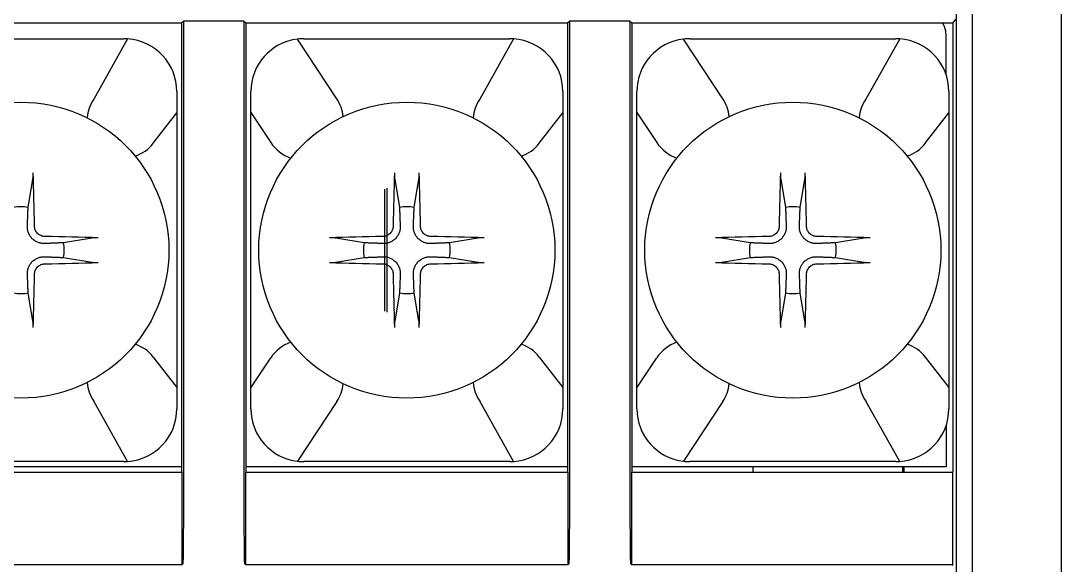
# Model space of a CAD drawing. Header units: millimetres. Extents: x 1618 to 2314, y 422 to 652.
# Drawn here: x 2071.28 to 2090.95, y 549.38 to 559.68 of the extents above; entities that cross this region are included whole.
import ezdxf

# ---------------------------------------------------------------- set-up
doc = ezdxf.new("R2010")
doc.units = ezdxf.units.MM

msp = doc.modelspace()

# ---------------------------------------------------------------- linework, layer by layer
for p, q in [((2090.952, 577.036), (2090.952, 543.036)), ((2088.969, 542.802), (2088.969, 571.111)), ((2089.269, 571.111), (2089.269, 543.053)), ((2068.231, 559.636), (2074.322, 559.636)), ((2074.359, 559.668), (2074.322, 559.636)), ((2074.322, 551.136), (2074.322, 559.636)), ((2074.359, 551.407), (2074.359, 559.668)), ((2075.494, 559.668), (2074.359, 559.668)), ((2075.494, 559.668), (2075.494, 551.407)), ((2075.494, 559.668), (2075.531, 559.636)), ((2075.531, 559.636), (2075.531, 551.136)), ((2075.531, 559.636), (2081.622, 559.636)), ((2081.659, 559.668), (2081.622, 559.636)), ((2081.622, 551.136), (2081.622, 559.636)), ((2081.659, 551.407), (2081.659, 559.668)), ((2082.794, 559.668), (2081.659, 559.668)), ((2082.794, 559.668), (2082.794, 551.407)), ((2082.794, 559.668), (2082.831, 559.636)), ((2082.831, 559.636), (2082.831, 551.136)), ((2082.831, 559.636), (2088.903, 559.636)), ((2088.952, 559.709), (2088.903, 559.636)), ((2088.903, 559.636), (2088.903, 551.136)), ((2088.777, 558.648), (2088.777, 559.386)), ((2069.327, 559.336), (2073.227, 559.336)), ((2073.297, 559.334), (2072.658, 558.192)), ((2077.253, 558.2), (2076.508, 559.329)), ((2076.627, 559.336), (2080.527, 559.336)), ((2080.597, 559.334), (2079.958, 558.192)), ((2084.553, 558.2), (2083.808, 559.329)), ((2083.927, 559.336), (2087.827, 559.336)), ((2087.897, 559.334), (2087.258, 558.192)), ((2074.227, 558.336), (2074.227, 557.934)), ((2075.627, 557.942), (2075.627, 558.336)), ((2081.527, 558.336), (2081.527, 557.934)), ((2082.927, 557.942), (2082.927, 558.336)), ((2088.827, 558.336), (2088.827, 557.934)), ((2073.782, 557.358), (2074.227, 557.934)), ((2074.227, 557.934), (2074.227, 552.738)), ((2075.627, 557.942), (2076.002, 557.373)), ((2075.627, 552.731), (2075.627, 557.942)), ((2081.082, 557.358), (2081.527, 557.934)), ((2081.527, 557.934), (2081.527, 552.738)), ((2082.927, 552.731), (2082.927, 557.942)), ((2082.927, 557.942), (2083.302, 557.373)), ((2088.382, 557.358), (2088.827, 557.934)), ((2088.827, 557.934), (2088.827, 552.738)), ((2071.415, 556.144), (2071.505, 556.679)), ((2078.347, 556.679), (2078.438, 556.144)), ((2078.715, 556.144), (2078.805, 556.679)), ((2085.647, 556.679), (2085.738, 556.144)), ((2086.015, 556.144), (2086.105, 556.679)), ((2078.158, 554.18), (2078.158, 556.492)), ((2078.202, 554.165), (2078.202, 556.507)), ((2072.619, 555.566), (2072.085, 555.475)), ((2077.768, 555.474), (2077.234, 555.565)), ((2079.919, 555.566), (2079.385, 555.475)), ((2085.068, 555.474), (2084.534, 555.565)), ((2087.219, 555.566), (2086.685, 555.475)), ((2072.085, 555.198), (2072.619, 555.107)), ((2077.234, 555.106), (2077.768, 555.197)), ((2079.385, 555.198), (2079.919, 555.107)), ((2084.534, 555.106), (2085.068, 555.197)), ((2086.685, 555.198), (2087.219, 555.107)), ((2071.506, 553.993), (2071.415, 554.528)), ((2078.438, 554.528), (2078.348, 553.993)), ((2078.806, 553.993), (2078.715, 554.528)), ((2085.738, 554.528), (2085.648, 553.993)), ((2086.106, 553.993), (2086.015, 554.528)), ((2073.782, 553.314), (2074.227, 552.738)), ((2075.627, 552.731), (2076.002, 553.299)), ((2081.082, 553.314), (2081.527, 552.738)), ((2082.927, 552.731), (2083.302, 553.299)), ((2088.382, 553.314), (2088.827, 552.738)), ((2074.227, 552.738), (2074.227, 552.336)), ((2075.627, 552.336), (2075.627, 552.731)), ((2081.527, 552.738), (2081.527, 552.336)), ((2082.927, 552.336), (2082.927, 552.731)), ((2088.827, 552.738), (2088.827, 552.336)), ((2073.297, 551.338), (2072.658, 552.48)), ((2080.597, 551.338), (2079.958, 552.48)), ((2087.897, 551.338), (2087.258, 552.48)), ((2077.253, 552.472), (2076.508, 551.343)), ((2084.553, 552.472), (2083.808, 551.343)), ((2088.777, 552.024), (2088.777, 551.236)), ((2073.227, 551.336), (2069.327, 551.336)), ((2080.527, 551.336), (2076.627, 551.336)), ((2087.827, 551.336), (2083.927, 551.336)), ((2074.322, 551.236), (2068.232, 551.236)), ((2068.234, 551.133), (2074.319, 551.133)), ((2074.319, 551.133), (2074.322, 551.136)), ((2074.319, 551.133), (2074.319, 549.383)), ((2081.621, 551.236), (2075.531, 551.236)), ((2075.534, 551.133), (2075.531, 551.136)), ((2075.534, 551.133), (2081.619, 551.133)), ((2075.534, 549.383), (2075.534, 551.133)), ((2081.619, 551.133), (2081.622, 551.136)), ((2081.619, 551.133), (2081.619, 549.383)), ((2088.777, 551.236), (2082.831, 551.236)), ((2082.834, 551.133), (2082.831, 551.136)), ((2082.834, 551.133), (2088.902, 551.133)), ((2082.834, 549.383), (2082.834, 551.133)), ((2085.127, 551.133), (2085.127, 551.236)), ((2087.952, 551.236), (2087.952, 551.133)), ((2087.983, 551.133), (2087.983, 551.236)), ((2088.903, 551.136), (2088.902, 551.133)), ((2088.902, 549.383), (2088.902, 551.133)), ((2074.319, 549.383), (2068.234, 549.383)), ((2074.319, 549.383), (2074.347, 549.407)), ((2075.506, 549.407), (2075.534, 549.383)), ((2081.619, 549.383), (2075.534, 549.383)), ((2081.619, 549.383), (2081.647, 549.407)), ((2082.806, 549.407), (2082.834, 549.383)), ((2088.902, 549.383), (2082.834, 549.383)), ((2088.892, 549.368), (2088.902, 549.383))]:
    msp.add_line(p, q)
for centre in [(2071.277, 555.336), (2078.577, 555.336), (2085.877, 555.336)]:
    msp.add_circle(centre, 2.8)
for centre, radius, start, end in [((2088.277, 559.386), 0.5, 0, 30.001), ((2073.227, 558.336), 1, 85.9679, 90), ((2073.227, 558.336), 1, 0, 85.9679), ((2076.627, 558.336), 1, 96.8173, 180), ((2076.627, 558.336), 1, 90, 96.8173), ((2080.527, 558.336), 1, 85.9679, 90), ((2080.527, 558.336), 1, 0, 85.9679), ((2083.927, 558.336), 1, 96.8173, 180), ((2083.927, 558.336), 1, 90, 96.8173), ((2087.827, 558.336), 1, 85.9679, 90), ((2087.827, 558.336), 1, 0, 85.9679), ((2073.228, 557.785), 0.7, 144.4374, 175.5132), ((2076.628, 557.787), 0.75, 5.9361, 33.4424), ((2080.528, 557.785), 0.7, 144.4374, 175.5132), ((2083.928, 557.787), 0.75, 5.9361, 33.4424), ((2087.828, 557.785), 0.7, 144.4374, 175.5132), ((2073.228, 557.785), 0.7, 287.409, 322.3631), ((2076.628, 557.787), 0.75, 213.4424, 251.0511), ((2080.528, 557.785), 0.7, 287.409, 322.3631), ((2083.928, 557.787), 0.75, 213.4424, 251.0511), ((2087.828, 557.785), 0.7, 287.409, 322.3631), ((2071.277, 555.336), 0.82, 80.3013, 99.7447), ((2078.577, 555.336), 0.82, 80.3013, 99.7447), ((2085.877, 555.336), 0.82, 80.3013, 99.7447), ((2071.277, 555.336), 0.82, 350.3013, 9.7447), ((2078.577, 555.336), 0.82, 170.3013, 189.7447), ((2078.577, 555.336), 0.82, 350.3013, 9.7447), ((2085.877, 555.336), 0.82, 170.3013, 189.7447), ((2085.877, 555.336), 0.82, 350.3013, 9.7447), ((2071.277, 555.336), 0.82, 260.3013, 279.7447), ((2078.577, 555.336), 0.82, 260.3013, 279.7447), ((2085.877, 555.336), 0.82, 260.3013, 279.7447), ((2073.228, 552.887), 0.7, 37.6369, 72.591), ((2076.628, 552.885), 0.75, 108.9489, 146.5576), ((2080.528, 552.887), 0.7, 37.6369, 72.591), ((2083.928, 552.885), 0.75, 108.9489, 146.5576), ((2087.828, 552.887), 0.7, 37.6369, 72.591), ((2073.228, 552.887), 0.7, 184.4868, 215.5626), ((2076.628, 552.885), 0.75, 326.5576, 354.0639), ((2080.528, 552.887), 0.7, 184.4868, 215.5626), ((2083.928, 552.885), 0.75, 326.5576, 354.0639), ((2087.828, 552.887), 0.7, 184.4868, 215.5626), ((2073.227, 552.336), 1, 274.0321, 0), ((2076.627, 552.336), 1, 180, 263.1827), ((2080.527, 552.336), 1, 274.0321, 0), ((2083.927, 552.336), 1, 180, 263.1827), ((2087.827, 552.336), 1, 274.0321, 0), ((2073.227, 552.336), 1, 270, 274.0321), ((2076.627, 552.336), 1, 263.1827, 270), ((2080.527, 552.336), 1, 270, 274.0321), ((2083.927, 552.336), 1, 263.1827, 270), ((2087.827, 552.336), 1, 270, 274.0321)]:
    msp.add_arc(centre, radius, start, end)
for centre, major_axis, ratio, start_param, end_param in [((2071.105, 555.335), (0.041, -4.997), 0.087156, 1.661715, 1.867777), ((2078.748, 555.335), (0.037, 4.997), 0.087156, 1.273815, 1.479878), ((2078.405, 555.335), (0.041, -4.997), 0.087156, 1.661715, 1.867777), ((2086.048, 555.335), (0.037, 4.997), 0.087156, 1.273815, 1.479878), ((2085.705, 555.335), (0.041, -4.997), 0.087156, 1.661715, 1.867777), ((2071.275, 555.164), (4.997, -0.037), 0.087156, 1.273815, 1.479878), ((2078.578, 555.164), (4.997, 0.041), 0.087156, 1.661715, 1.867777), ((2078.575, 555.164), (4.997, -0.037), 0.087156, 1.273815, 1.479878), ((2085.878, 555.164), (4.997, 0.041), 0.087156, 1.661715, 1.867777), ((2085.875, 555.164), (4.997, -0.037), 0.087156, 1.273815, 1.479878), ((2071.275, 555.508), (-4.997, -0.041), 0.087156, 1.661715, 1.867777), ((2078.578, 555.508), (-4.997, 0.037), 0.087156, 1.273815, 1.479878), ((2078.575, 555.508), (-4.997, -0.041), 0.087156, 1.661715, 1.867777), ((2085.878, 555.508), (-4.997, 0.037), 0.087156, 1.273815, 1.479878), ((2085.875, 555.508), (-4.997, -0.041), 0.087156, 1.661715, 1.867777), ((2071.105, 555.337), (-0.037, -4.997), 0.087156, 1.273815, 1.479878), ((2078.748, 555.337), (-0.041, 4.997), 0.087156, 1.661715, 1.867777), ((2078.405, 555.337), (-0.037, -4.997), 0.087156, 1.273815, 1.479878), ((2086.048, 555.337), (-0.041, 4.997), 0.087156, 1.661715, 1.867777), ((2085.705, 555.337), (-0.037, -4.997), 0.087156, 1.273815, 1.479878), ((2074.347, 551.407), (0, 2), 0.006109, 3.146827, 4.712389), ((2075.506, 551.407), (0, 2), 0.006109, 1.570796, 3.136358), ((2081.647, 551.407), (0, 2), 0.006109, 3.146827, 4.712389), ((2082.806, 551.407), (0, 2), 0.006109, 1.570796, 3.136358)]:
    msp.add_ellipse(centre, major_axis=major_axis, ratio=ratio, start_param=start_param, end_param=end_param)
for points, knots in [([(2071.505, 556.679), (2071.506, 556.682), (2071.506, 556.685), (2071.507, 556.692), (2071.507, 556.696), (2071.508, 556.704), (2071.508, 556.709), (2071.509, 556.719), (2071.509, 556.725), (2071.509, 556.736), (2071.509, 556.741), (2071.51, 556.753), (2071.51, 556.759), (2071.51, 556.771), (2071.509, 556.777), (2071.509, 556.789), (2071.509, 556.795), (2071.509, 556.8)], [0, 0, 0, 0, 0.125, 0.125, 0.25, 0.25, 0.375, 0.375, 0.5, 0.5, 0.625, 0.625, 0.75, 0.75, 0.875, 0.875, 1, 1, 1, 1]), ([(2078.343, 556.8), (2078.343, 556.789), (2078.342, 556.777), (2078.342, 556.759), (2078.342, 556.753), (2078.342, 556.741), (2078.343, 556.735), (2078.343, 556.724), (2078.343, 556.719), (2078.344, 556.709), (2078.344, 556.704), (2078.345, 556.696), (2078.345, 556.692), (2078.346, 556.685), (2078.346, 556.681), (2078.347, 556.679)], [0, 0, 0, 0, 0.25, 0.25, 0.375, 0.375, 0.5, 0.5, 0.625, 0.625, 0.75, 0.75, 0.875, 0.875, 1, 1, 1, 1]), ([(2078.805, 556.679), (2078.806, 556.682), (2078.806, 556.685), (2078.807, 556.692), (2078.807, 556.696), (2078.808, 556.704), (2078.808, 556.709), (2078.809, 556.719), (2078.809, 556.725), (2078.809, 556.736), (2078.809, 556.741), (2078.81, 556.753), (2078.81, 556.759), (2078.81, 556.771), (2078.809, 556.777), (2078.809, 556.789), (2078.809, 556.795), (2078.809, 556.8)], [0, 0, 0, 0, 0.125, 0.125, 0.25, 0.25, 0.375, 0.375, 0.5, 0.5, 0.625, 0.625, 0.75, 0.75, 0.875, 0.875, 1, 1, 1, 1]), ([(2085.643, 556.8), (2085.643, 556.789), (2085.642, 556.777), (2085.642, 556.759), (2085.642, 556.753), (2085.642, 556.741), (2085.643, 556.735), (2085.643, 556.724), (2085.643, 556.719), (2085.644, 556.709), (2085.644, 556.704), (2085.645, 556.696), (2085.645, 556.692), (2085.646, 556.685), (2085.646, 556.681), (2085.647, 556.679)], [0, 0, 0, 0, 0.25, 0.25, 0.375, 0.375, 0.5, 0.5, 0.625, 0.625, 0.75, 0.75, 0.875, 0.875, 1, 1, 1, 1]), ([(2086.105, 556.679), (2086.106, 556.682), (2086.106, 556.685), (2086.107, 556.692), (2086.107, 556.696), (2086.108, 556.704), (2086.108, 556.709), (2086.109, 556.719), (2086.109, 556.725), (2086.109, 556.736), (2086.109, 556.741), (2086.11, 556.753), (2086.11, 556.759), (2086.11, 556.771), (2086.109, 556.777), (2086.109, 556.789), (2086.109, 556.795), (2086.109, 556.8)], [0, 0, 0, 0, 0.125, 0.125, 0.25, 0.25, 0.375, 0.375, 0.5, 0.5, 0.625, 0.625, 0.75, 0.75, 0.875, 0.875, 1, 1, 1, 1]), ([(2071.731, 555.461), (2071.71, 555.46), (2071.69, 555.462), (2071.659, 555.466), (2071.649, 555.468), (2071.628, 555.474), (2071.618, 555.477), (2071.587, 555.488), (2071.567, 555.498), (2071.538, 555.516), (2071.529, 555.523), (2071.51, 555.537), (2071.502, 555.545), (2071.489, 555.557), (2071.485, 555.561), (2071.478, 555.57), (2071.466, 555.583), (2071.456, 555.597), (2071.444, 555.616), (2071.439, 555.626), (2071.429, 555.646), (2071.42, 555.666), (2071.414, 555.687), (2071.409, 555.708), (2071.407, 555.718), (2071.402, 555.749), (2071.401, 555.77), (2071.401, 555.791)], [0, 0, 0, 0, 0.125, 0.125, 0.1875, 0.1875, 0.25, 0.25, 0.375, 0.375, 0.4375, 0.4375, 0.5, 0.5, 0.53125, 0.53125, 0.5625, 0.625, 0.625, 0.6875, 0.6875, 0.75, 0.8125, 0.8125, 0.875, 0.875, 1, 1, 1, 1]), ([(2071.732, 555.594), (2071.719, 555.595), (2071.706, 555.596), (2071.688, 555.6), (2071.681, 555.602), (2071.669, 555.605), (2071.663, 555.608), (2071.645, 555.615), (2071.634, 555.621), (2071.613, 555.636), (2071.602, 555.644), (2071.584, 555.662), (2071.576, 555.672), (2071.565, 555.688), (2071.562, 555.694), (2071.556, 555.705), (2071.553, 555.711), (2071.545, 555.728), (2071.542, 555.741), (2071.536, 555.766), (2071.535, 555.779), (2071.535, 555.792)], [0, 0, 0, 0, 0.125, 0.125, 0.1875, 0.1875, 0.25, 0.25, 0.375, 0.375, 0.5, 0.5, 0.625, 0.625, 0.6875, 0.6875, 0.75, 0.75, 0.875, 0.875, 1, 1, 1, 1]), ([(2078.318, 555.792), (2078.318, 555.779), (2078.317, 555.766), (2078.313, 555.747), (2078.311, 555.741), (2078.307, 555.729), (2078.305, 555.723), (2078.297, 555.705), (2078.291, 555.693), (2078.277, 555.672), (2078.269, 555.662), (2078.25, 555.644), (2078.241, 555.636), (2078.224, 555.625), (2078.219, 555.621), (2078.208, 555.615), (2078.202, 555.612), (2078.184, 555.605), (2078.172, 555.601), (2078.146, 555.596), (2078.134, 555.594), (2078.121, 555.594)], [0, 0, 0, 0, 0.125, 0.125, 0.1875, 0.1875, 0.25, 0.25, 0.375, 0.375, 0.5, 0.5, 0.625, 0.625, 0.6875, 0.6875, 0.75, 0.75, 0.875, 0.875, 1, 1, 1, 1]), ([(2078.451, 555.791), (2078.452, 555.77), (2078.451, 555.749), (2078.446, 555.718), (2078.444, 555.708), (2078.439, 555.687), (2078.436, 555.677), (2078.424, 555.646), (2078.415, 555.626), (2078.397, 555.597), (2078.39, 555.588), (2078.376, 555.57), (2078.368, 555.561), (2078.356, 555.549), (2078.351, 555.545), (2078.343, 555.537), (2078.329, 555.526), (2078.315, 555.516), (2078.296, 555.504), (2078.286, 555.498), (2078.266, 555.489), (2078.246, 555.48), (2078.226, 555.474), (2078.205, 555.468), (2078.194, 555.466), (2078.163, 555.461), (2078.143, 555.46), (2078.122, 555.461)], [0, 0, 0, 0, 0.125, 0.125, 0.1875, 0.1875, 0.25, 0.25, 0.375, 0.375, 0.4375, 0.4375, 0.5, 0.5, 0.53125, 0.53125, 0.5625, 0.625, 0.625, 0.6875, 0.6875, 0.75, 0.8125, 0.8125, 0.875, 0.875, 1, 1, 1, 1]), ([(2079.031, 555.461), (2079.01, 555.46), (2078.99, 555.462), (2078.959, 555.466), (2078.949, 555.468), (2078.928, 555.474), (2078.918, 555.477), (2078.887, 555.488), (2078.867, 555.498), (2078.838, 555.516), (2078.829, 555.523), (2078.81, 555.537), (2078.802, 555.545), (2078.789, 555.557), (2078.785, 555.561), (2078.778, 555.57), (2078.766, 555.583), (2078.756, 555.597), (2078.744, 555.616), (2078.739, 555.626), (2078.729, 555.646), (2078.72, 555.666), (2078.714, 555.687), (2078.709, 555.708), (2078.707, 555.718), (2078.702, 555.749), (2078.701, 555.77), (2078.701, 555.791)], [0, 0, 0, 0, 0.125, 0.125, 0.1875, 0.1875, 0.25, 0.25, 0.375, 0.375, 0.4375, 0.4375, 0.5, 0.5, 0.53125, 0.53125, 0.5625, 0.625, 0.625, 0.6875, 0.6875, 0.75, 0.8125, 0.8125, 0.875, 0.875, 1, 1, 1, 1]), ([(2079.032, 555.594), (2079.019, 555.595), (2079.006, 555.596), (2078.988, 555.6), (2078.981, 555.602), (2078.969, 555.605), (2078.963, 555.608), (2078.945, 555.615), (2078.934, 555.621), (2078.913, 555.636), (2078.902, 555.644), (2078.884, 555.662), (2078.876, 555.672), (2078.865, 555.688), (2078.862, 555.694), (2078.856, 555.705), (2078.853, 555.711), (2078.845, 555.728), (2078.842, 555.741), (2078.836, 555.766), (2078.835, 555.779), (2078.835, 555.792)], [0, 0, 0, 0, 0.125, 0.125, 0.1875, 0.1875, 0.25, 0.25, 0.375, 0.375, 0.5, 0.5, 0.625, 0.625, 0.6875, 0.6875, 0.75, 0.75, 0.875, 0.875, 1, 1, 1, 1]), ([(2085.618, 555.792), (2085.618, 555.779), (2085.617, 555.766), (2085.613, 555.747), (2085.611, 555.741), (2085.607, 555.729), (2085.605, 555.723), (2085.597, 555.705), (2085.591, 555.693), (2085.577, 555.672), (2085.569, 555.662), (2085.55, 555.644), (2085.541, 555.636), (2085.524, 555.625), (2085.519, 555.621), (2085.508, 555.615), (2085.502, 555.612), (2085.484, 555.605), (2085.472, 555.601), (2085.446, 555.596), (2085.434, 555.594), (2085.421, 555.594)], [0, 0, 0, 0, 0.125, 0.125, 0.1875, 0.1875, 0.25, 0.25, 0.375, 0.375, 0.5, 0.5, 0.625, 0.625, 0.6875, 0.6875, 0.75, 0.75, 0.875, 0.875, 1, 1, 1, 1]), ([(2085.751, 555.791), (2085.752, 555.77), (2085.751, 555.749), (2085.746, 555.718), (2085.744, 555.708), (2085.739, 555.687), (2085.736, 555.677), (2085.724, 555.646), (2085.715, 555.626), (2085.697, 555.597), (2085.69, 555.588), (2085.676, 555.57), (2085.668, 555.561), (2085.656, 555.549), (2085.651, 555.545), (2085.643, 555.537), (2085.629, 555.526), (2085.615, 555.516), (2085.596, 555.504), (2085.586, 555.498), (2085.566, 555.489), (2085.546, 555.48), (2085.526, 555.474), (2085.505, 555.468), (2085.494, 555.466), (2085.463, 555.461), (2085.443, 555.46), (2085.422, 555.461)], [0, 0, 0, 0, 0.125, 0.125, 0.1875, 0.1875, 0.25, 0.25, 0.375, 0.375, 0.4375, 0.4375, 0.5, 0.5, 0.53125, 0.53125, 0.5625, 0.625, 0.625, 0.6875, 0.6875, 0.75, 0.8125, 0.8125, 0.875, 0.875, 1, 1, 1, 1]), ([(2086.331, 555.461), (2086.31, 555.46), (2086.29, 555.462), (2086.259, 555.466), (2086.249, 555.468), (2086.228, 555.474), (2086.218, 555.477), (2086.187, 555.488), (2086.167, 555.498), (2086.138, 555.516), (2086.129, 555.523), (2086.11, 555.537), (2086.102, 555.545), (2086.089, 555.557), (2086.085, 555.561), (2086.078, 555.57), (2086.066, 555.583), (2086.056, 555.597), (2086.044, 555.616), (2086.039, 555.626), (2086.029, 555.646), (2086.02, 555.666), (2086.014, 555.687), (2086.009, 555.708), (2086.007, 555.718), (2086.002, 555.749), (2086.001, 555.77), (2086.001, 555.791)], [0, 0, 0, 0, 0.125, 0.125, 0.1875, 0.1875, 0.25, 0.25, 0.375, 0.375, 0.4375, 0.4375, 0.5, 0.5, 0.53125, 0.53125, 0.5625, 0.625, 0.625, 0.6875, 0.6875, 0.75, 0.8125, 0.8125, 0.875, 0.875, 1, 1, 1, 1]), ([(2086.332, 555.594), (2086.319, 555.595), (2086.306, 555.596), (2086.288, 555.6), (2086.281, 555.602), (2086.269, 555.605), (2086.263, 555.608), (2086.245, 555.615), (2086.234, 555.621), (2086.213, 555.636), (2086.202, 555.644), (2086.184, 555.662), (2086.176, 555.672), (2086.165, 555.688), (2086.162, 555.694), (2086.156, 555.705), (2086.153, 555.711), (2086.145, 555.728), (2086.142, 555.741), (2086.136, 555.766), (2086.135, 555.779), (2086.135, 555.792)], [0, 0, 0, 0, 0.125, 0.125, 0.1875, 0.1875, 0.25, 0.25, 0.375, 0.375, 0.5, 0.5, 0.625, 0.625, 0.6875, 0.6875, 0.75, 0.75, 0.875, 0.875, 1, 1, 1, 1]), ([(2072.741, 555.57), (2072.729, 555.57), (2072.717, 555.57), (2072.699, 555.57), (2072.693, 555.57), (2072.682, 555.57), (2072.676, 555.57), (2072.665, 555.57), (2072.66, 555.569), (2072.65, 555.569), (2072.645, 555.569), (2072.636, 555.568), (2072.632, 555.568), (2072.625, 555.567), (2072.622, 555.566), (2072.619, 555.566)], [0, 0, 0, 0, 0.25, 0.25, 0.375, 0.375, 0.5, 0.5, 0.625, 0.625, 0.75, 0.75, 0.875, 0.875, 1, 1, 1, 1]), ([(2077.234, 555.565), (2077.231, 555.565), (2077.228, 555.566), (2077.221, 555.567), (2077.217, 555.567), (2077.208, 555.568), (2077.203, 555.568), (2077.193, 555.568), (2077.188, 555.568), (2077.177, 555.569), (2077.171, 555.569), (2077.16, 555.569), (2077.154, 555.569), (2077.142, 555.569), (2077.136, 555.569), (2077.124, 555.569), (2077.118, 555.569), (2077.112, 555.568)], [0, 0, 0, 0, 0.125, 0.125, 0.25, 0.25, 0.375, 0.375, 0.5, 0.5, 0.625, 0.625, 0.75, 0.75, 0.875, 0.875, 1, 1, 1, 1]), ([(2080.041, 555.57), (2080.029, 555.57), (2080.017, 555.57), (2079.999, 555.57), (2079.993, 555.57), (2079.982, 555.57), (2079.976, 555.57), (2079.965, 555.57), (2079.96, 555.569), (2079.95, 555.569), (2079.945, 555.569), (2079.936, 555.568), (2079.932, 555.568), (2079.925, 555.567), (2079.922, 555.566), (2079.919, 555.566)], [0, 0, 0, 0, 0.25, 0.25, 0.375, 0.375, 0.5, 0.5, 0.625, 0.625, 0.75, 0.75, 0.875, 0.875, 1, 1, 1, 1]), ([(2084.534, 555.565), (2084.531, 555.565), (2084.528, 555.566), (2084.521, 555.567), (2084.517, 555.567), (2084.508, 555.568), (2084.503, 555.568), (2084.493, 555.568), (2084.488, 555.568), (2084.477, 555.569), (2084.471, 555.569), (2084.46, 555.569), (2084.454, 555.569), (2084.442, 555.569), (2084.436, 555.569), (2084.424, 555.569), (2084.418, 555.569), (2084.412, 555.568)], [0, 0, 0, 0, 0.125, 0.125, 0.25, 0.25, 0.375, 0.375, 0.5, 0.5, 0.625, 0.625, 0.75, 0.75, 0.875, 0.875, 1, 1, 1, 1]), ([(2087.341, 555.57), (2087.329, 555.57), (2087.317, 555.57), (2087.299, 555.57), (2087.293, 555.57), (2087.282, 555.57), (2087.276, 555.57), (2087.265, 555.57), (2087.26, 555.569), (2087.25, 555.569), (2087.245, 555.569), (2087.236, 555.568), (2087.232, 555.568), (2087.225, 555.567), (2087.222, 555.566), (2087.219, 555.566)], [0, 0, 0, 0, 0.25, 0.25, 0.375, 0.375, 0.5, 0.5, 0.625, 0.625, 0.75, 0.75, 0.875, 0.875, 1, 1, 1, 1]), ([(2071.402, 554.881), (2071.401, 554.902), (2071.402, 554.923), (2071.407, 554.954), (2071.409, 554.964), (2071.414, 554.985), (2071.417, 554.995), (2071.429, 555.026), (2071.438, 555.046), (2071.456, 555.075), (2071.463, 555.084), (2071.477, 555.102), (2071.485, 555.111), (2071.497, 555.123), (2071.502, 555.127), (2071.51, 555.135), (2071.524, 555.146), (2071.538, 555.156), (2071.557, 555.168), (2071.567, 555.174), (2071.587, 555.184), (2071.607, 555.192), (2071.627, 555.198), (2071.648, 555.204), (2071.659, 555.206), (2071.69, 555.211), (2071.71, 555.212), (2071.731, 555.211)], [0, 0, 0, 0, 0.125, 0.125, 0.1875, 0.1875, 0.25, 0.25, 0.375, 0.375, 0.4375, 0.4375, 0.5, 0.5, 0.53125, 0.53125, 0.5625, 0.625, 0.625, 0.6875, 0.6875, 0.75, 0.8125, 0.8125, 0.875, 0.875, 1, 1, 1, 1]), ([(2071.535, 554.88), (2071.535, 554.893), (2071.537, 554.906), (2071.54, 554.925), (2071.542, 554.931), (2071.546, 554.943), (2071.548, 554.949), (2071.556, 554.967), (2071.562, 554.979), (2071.576, 555), (2071.584, 555.01), (2071.603, 555.028), (2071.613, 555.036), (2071.629, 555.047), (2071.634, 555.051), (2071.645, 555.057), (2071.651, 555.06), (2071.669, 555.067), (2071.681, 555.071), (2071.707, 555.076), (2071.719, 555.078), (2071.732, 555.078)], [0, 0, 0, 0, 0.125, 0.125, 0.1875, 0.1875, 0.25, 0.25, 0.375, 0.375, 0.5, 0.5, 0.625, 0.625, 0.6875, 0.6875, 0.75, 0.75, 0.875, 0.875, 1, 1, 1, 1]), ([(2072.619, 555.107), (2072.622, 555.107), (2072.625, 555.106), (2072.632, 555.106), (2072.636, 555.105), (2072.645, 555.104), (2072.65, 555.104), (2072.66, 555.104), (2072.665, 555.104), (2072.676, 555.103), (2072.682, 555.103), (2072.693, 555.103), (2072.699, 555.103), (2072.711, 555.103), (2072.717, 555.103), (2072.729, 555.103), (2072.735, 555.103), (2072.741, 555.104)], [0, 0, 0, 0, 0.125, 0.125, 0.25, 0.25, 0.375, 0.375, 0.5, 0.5, 0.625, 0.625, 0.75, 0.75, 0.875, 0.875, 1, 1, 1, 1]), ([(2077.112, 555.102), (2077.124, 555.102), (2077.136, 555.102), (2077.154, 555.102), (2077.16, 555.102), (2077.171, 555.102), (2077.177, 555.102), (2077.188, 555.102), (2077.193, 555.103), (2077.203, 555.103), (2077.208, 555.103), (2077.217, 555.104), (2077.221, 555.104), (2077.228, 555.105), (2077.231, 555.106), (2077.234, 555.106)], [0, 0, 0, 0, 0.25, 0.25, 0.375, 0.375, 0.5, 0.5, 0.625, 0.625, 0.75, 0.75, 0.875, 0.875, 1, 1, 1, 1]), ([(2078.121, 555.078), (2078.134, 555.077), (2078.147, 555.076), (2078.165, 555.072), (2078.172, 555.07), (2078.184, 555.067), (2078.19, 555.064), (2078.208, 555.057), (2078.219, 555.051), (2078.24, 555.036), (2078.251, 555.028), (2078.269, 555.01), (2078.277, 555), (2078.288, 554.984), (2078.291, 554.978), (2078.297, 554.967), (2078.3, 554.961), (2078.308, 554.944), (2078.311, 554.931), (2078.317, 554.906), (2078.318, 554.893), (2078.319, 554.88)], [0, 0, 0, 0, 0.125, 0.125, 0.1875, 0.1875, 0.25, 0.25, 0.375, 0.375, 0.5, 0.5, 0.625, 0.625, 0.6875, 0.6875, 0.75, 0.75, 0.875, 0.875, 1, 1, 1, 1]), ([(2078.122, 555.211), (2078.143, 555.212), (2078.163, 555.21), (2078.194, 555.206), (2078.205, 555.204), (2078.225, 555.198), (2078.236, 555.195), (2078.266, 555.184), (2078.286, 555.174), (2078.315, 555.156), (2078.325, 555.149), (2078.343, 555.135), (2078.351, 555.127), (2078.364, 555.115), (2078.368, 555.111), (2078.375, 555.102), (2078.387, 555.089), (2078.397, 555.075), (2078.409, 555.056), (2078.414, 555.046), (2078.424, 555.026), (2078.433, 555.006), (2078.439, 554.985), (2078.444, 554.964), (2078.446, 554.954), (2078.451, 554.923), (2078.452, 554.902), (2078.452, 554.881)], [0, 0, 0, 0, 0.125, 0.125, 0.1875, 0.1875, 0.25, 0.25, 0.375, 0.375, 0.4375, 0.4375, 0.5, 0.5, 0.53125, 0.53125, 0.5625, 0.625, 0.625, 0.6875, 0.6875, 0.75, 0.8125, 0.8125, 0.875, 0.875, 1, 1, 1, 1]), ([(2078.702, 554.881), (2078.701, 554.902), (2078.702, 554.923), (2078.707, 554.954), (2078.709, 554.964), (2078.714, 554.985), (2078.717, 554.995), (2078.729, 555.026), (2078.738, 555.046), (2078.756, 555.075), (2078.763, 555.084), (2078.777, 555.102), (2078.785, 555.111), (2078.797, 555.123), (2078.802, 555.127), (2078.81, 555.135), (2078.824, 555.146), (2078.838, 555.156), (2078.857, 555.168), (2078.867, 555.174), (2078.887, 555.184), (2078.907, 555.192), (2078.927, 555.198), (2078.948, 555.204), (2078.959, 555.206), (2078.99, 555.211), (2079.01, 555.212), (2079.031, 555.211)], [0, 0, 0, 0, 0.125, 0.125, 0.1875, 0.1875, 0.25, 0.25, 0.375, 0.375, 0.4375, 0.4375, 0.5, 0.5, 0.53125, 0.53125, 0.5625, 0.625, 0.625, 0.6875, 0.6875, 0.75, 0.8125, 0.8125, 0.875, 0.875, 1, 1, 1, 1]), ([(2078.835, 554.88), (2078.835, 554.893), (2078.837, 554.906), (2078.84, 554.925), (2078.842, 554.931), (2078.846, 554.943), (2078.848, 554.949), (2078.856, 554.967), (2078.862, 554.979), (2078.876, 555), (2078.884, 555.01), (2078.903, 555.028), (2078.913, 555.036), (2078.929, 555.047), (2078.934, 555.051), (2078.945, 555.057), (2078.951, 555.06), (2078.969, 555.067), (2078.981, 555.071), (2079.007, 555.076), (2079.019, 555.078), (2079.032, 555.078)], [0, 0, 0, 0, 0.125, 0.125, 0.1875, 0.1875, 0.25, 0.25, 0.375, 0.375, 0.5, 0.5, 0.625, 0.625, 0.6875, 0.6875, 0.75, 0.75, 0.875, 0.875, 1, 1, 1, 1]), ([(2079.919, 555.107), (2079.922, 555.107), (2079.925, 555.106), (2079.932, 555.106), (2079.936, 555.105), (2079.945, 555.104), (2079.95, 555.104), (2079.96, 555.104), (2079.965, 555.104), (2079.976, 555.103), (2079.982, 555.103), (2079.993, 555.103), (2079.999, 555.103), (2080.011, 555.103), (2080.017, 555.103), (2080.029, 555.103), (2080.035, 555.103), (2080.041, 555.104)], [0, 0, 0, 0, 0.125, 0.125, 0.25, 0.25, 0.375, 0.375, 0.5, 0.5, 0.625, 0.625, 0.75, 0.75, 0.875, 0.875, 1, 1, 1, 1]), ([(2084.412, 555.102), (2084.424, 555.102), (2084.436, 555.102), (2084.454, 555.102), (2084.46, 555.102), (2084.471, 555.102), (2084.477, 555.102), (2084.488, 555.102), (2084.493, 555.103), (2084.503, 555.103), (2084.508, 555.103), (2084.517, 555.104), (2084.521, 555.104), (2084.528, 555.105), (2084.531, 555.106), (2084.534, 555.106)], [0, 0, 0, 0, 0.25, 0.25, 0.375, 0.375, 0.5, 0.5, 0.625, 0.625, 0.75, 0.75, 0.875, 0.875, 1, 1, 1, 1]), ([(2085.421, 555.078), (2085.434, 555.077), (2085.447, 555.076), (2085.465, 555.072), (2085.472, 555.07), (2085.484, 555.067), (2085.49, 555.064), (2085.508, 555.057), (2085.519, 555.051), (2085.54, 555.036), (2085.551, 555.028), (2085.569, 555.01), (2085.577, 555), (2085.588, 554.984), (2085.591, 554.978), (2085.597, 554.967), (2085.6, 554.961), (2085.608, 554.944), (2085.611, 554.931), (2085.617, 554.906), (2085.618, 554.893), (2085.619, 554.88)], [0, 0, 0, 0, 0.125, 0.125, 0.1875, 0.1875, 0.25, 0.25, 0.375, 0.375, 0.5, 0.5, 0.625, 0.625, 0.6875, 0.6875, 0.75, 0.75, 0.875, 0.875, 1, 1, 1, 1]), ([(2085.422, 555.211), (2085.443, 555.212), (2085.463, 555.21), (2085.494, 555.206), (2085.505, 555.204), (2085.525, 555.198), (2085.536, 555.195), (2085.566, 555.184), (2085.586, 555.174), (2085.615, 555.156), (2085.625, 555.149), (2085.643, 555.135), (2085.651, 555.127), (2085.664, 555.115), (2085.668, 555.111), (2085.675, 555.102), (2085.687, 555.089), (2085.697, 555.075), (2085.709, 555.056), (2085.714, 555.046), (2085.724, 555.026), (2085.733, 555.006), (2085.739, 554.985), (2085.744, 554.964), (2085.746, 554.954), (2085.751, 554.923), (2085.752, 554.902), (2085.752, 554.881)], [0, 0, 0, 0, 0.125, 0.125, 0.1875, 0.1875, 0.25, 0.25, 0.375, 0.375, 0.4375, 0.4375, 0.5, 0.5, 0.53125, 0.53125, 0.5625, 0.625, 0.625, 0.6875, 0.6875, 0.75, 0.8125, 0.8125, 0.875, 0.875, 1, 1, 1, 1]), ([(2086.002, 554.881), (2086.001, 554.902), (2086.002, 554.923), (2086.007, 554.954), (2086.009, 554.964), (2086.014, 554.985), (2086.017, 554.995), (2086.029, 555.026), (2086.038, 555.046), (2086.056, 555.075), (2086.063, 555.084), (2086.077, 555.102), (2086.085, 555.111), (2086.097, 555.123), (2086.102, 555.127), (2086.11, 555.135), (2086.124, 555.146), (2086.138, 555.156), (2086.157, 555.168), (2086.167, 555.174), (2086.187, 555.184), (2086.207, 555.192), (2086.227, 555.198), (2086.248, 555.204), (2086.259, 555.206), (2086.29, 555.211), (2086.31, 555.212), (2086.331, 555.211)], [0, 0, 0, 0, 0.125, 0.125, 0.1875, 0.1875, 0.25, 0.25, 0.375, 0.375, 0.4375, 0.4375, 0.5, 0.5, 0.53125, 0.53125, 0.5625, 0.625, 0.625, 0.6875, 0.6875, 0.75, 0.8125, 0.8125, 0.875, 0.875, 1, 1, 1, 1]), ([(2086.135, 554.88), (2086.135, 554.893), (2086.137, 554.906), (2086.14, 554.925), (2086.142, 554.931), (2086.146, 554.943), (2086.148, 554.949), (2086.156, 554.967), (2086.162, 554.979), (2086.176, 555), (2086.184, 555.01), (2086.203, 555.028), (2086.213, 555.036), (2086.229, 555.047), (2086.234, 555.051), (2086.245, 555.057), (2086.251, 555.06), (2086.269, 555.067), (2086.281, 555.071), (2086.307, 555.076), (2086.319, 555.078), (2086.332, 555.078)], [0, 0, 0, 0, 0.125, 0.125, 0.1875, 0.1875, 0.25, 0.25, 0.375, 0.375, 0.5, 0.5, 0.625, 0.625, 0.6875, 0.6875, 0.75, 0.75, 0.875, 0.875, 1, 1, 1, 1]), ([(2087.219, 555.107), (2087.222, 555.107), (2087.225, 555.106), (2087.232, 555.106), (2087.236, 555.105), (2087.245, 555.104), (2087.25, 555.104), (2087.26, 555.104), (2087.265, 555.104), (2087.276, 555.103), (2087.282, 555.103), (2087.293, 555.103), (2087.299, 555.103), (2087.311, 555.103), (2087.317, 555.103), (2087.329, 555.103), (2087.335, 555.103), (2087.341, 555.104)], [0, 0, 0, 0, 0.125, 0.125, 0.25, 0.25, 0.375, 0.375, 0.5, 0.5, 0.625, 0.625, 0.75, 0.75, 0.875, 0.875, 1, 1, 1, 1]), ([(2071.51, 553.872), (2071.51, 553.883), (2071.511, 553.895), (2071.511, 553.913), (2071.511, 553.919), (2071.511, 553.931), (2071.51, 553.937), (2071.51, 553.948), (2071.51, 553.953), (2071.509, 553.963), (2071.509, 553.968), (2071.508, 553.976), (2071.508, 553.98), (2071.507, 553.987), (2071.507, 553.991), (2071.506, 553.993)], [0, 0, 0, 0, 0.25, 0.25, 0.375, 0.375, 0.5, 0.5, 0.625, 0.625, 0.75, 0.75, 0.875, 0.875, 1, 1, 1, 1]), ([(2078.348, 553.993), (2078.347, 553.99), (2078.347, 553.987), (2078.346, 553.98), (2078.346, 553.976), (2078.345, 553.968), (2078.345, 553.963), (2078.344, 553.953), (2078.344, 553.947), (2078.344, 553.936), (2078.344, 553.931), (2078.343, 553.919), (2078.343, 553.913), (2078.344, 553.901), (2078.344, 553.895), (2078.344, 553.883), (2078.344, 553.877), (2078.344, 553.872)], [0, 0, 0, 0, 0.125, 0.125, 0.25, 0.25, 0.375, 0.375, 0.5, 0.5, 0.625, 0.625, 0.75, 0.75, 0.875, 0.875, 1, 1, 1, 1]), ([(2078.81, 553.872), (2078.81, 553.883), (2078.811, 553.895), (2078.811, 553.913), (2078.811, 553.919), (2078.811, 553.931), (2078.81, 553.937), (2078.81, 553.948), (2078.81, 553.953), (2078.809, 553.963), (2078.809, 553.968), (2078.808, 553.976), (2078.808, 553.98), (2078.807, 553.987), (2078.807, 553.991), (2078.806, 553.993)], [0, 0, 0, 0, 0.25, 0.25, 0.375, 0.375, 0.5, 0.5, 0.625, 0.625, 0.75, 0.75, 0.875, 0.875, 1, 1, 1, 1]), ([(2085.648, 553.993), (2085.647, 553.99), (2085.647, 553.987), (2085.646, 553.98), (2085.646, 553.976), (2085.645, 553.968), (2085.645, 553.963), (2085.644, 553.953), (2085.644, 553.947), (2085.644, 553.936), (2085.644, 553.931), (2085.643, 553.919), (2085.643, 553.913), (2085.644, 553.901), (2085.644, 553.895), (2085.644, 553.883), (2085.644, 553.877), (2085.644, 553.872)], [0, 0, 0, 0, 0.125, 0.125, 0.25, 0.25, 0.375, 0.375, 0.5, 0.5, 0.625, 0.625, 0.75, 0.75, 0.875, 0.875, 1, 1, 1, 1]), ([(2086.11, 553.872), (2086.11, 553.883), (2086.111, 553.895), (2086.111, 553.913), (2086.111, 553.919), (2086.111, 553.931), (2086.11, 553.937), (2086.11, 553.948), (2086.11, 553.953), (2086.109, 553.963), (2086.109, 553.968), (2086.108, 553.976), (2086.108, 553.98), (2086.107, 553.987), (2086.107, 553.991), (2086.106, 553.993)], [0, 0, 0, 0, 0.25, 0.25, 0.375, 0.375, 0.5, 0.5, 0.625, 0.625, 0.75, 0.75, 0.875, 0.875, 1, 1, 1, 1])]:
    msp.add_open_spline(points, degree=3, knots=knots)
for points, weights in [([(2071.401, 555.791), (2071.406, 555.919), (2071.415, 556.144)], [1.607360829, 1.31905273402, 1]), ([(2078.438, 556.144), (2078.446, 555.919), (2078.451, 555.791)], [1, 1.31905273402, 1.607360829]), ([(2078.701, 555.791), (2078.706, 555.919), (2078.715, 556.144)], [1.607360829, 1.31905273402, 1]), ([(2085.738, 556.144), (2085.746, 555.919), (2085.751, 555.791)], [1, 1.31905273402, 1.607360829]), ([(2086.001, 555.791), (2086.006, 555.919), (2086.015, 556.144)], [1.607360829, 1.31905273402, 1]), ([(2072.085, 555.475), (2071.86, 555.466), (2071.731, 555.461)], [1, 1.31905273402, 1.607360829]), ([(2078.122, 555.461), (2077.993, 555.466), (2077.768, 555.474)], [1.607360829, 1.31905273402, 1]), ([(2079.385, 555.475), (2079.16, 555.466), (2079.031, 555.461)], [1, 1.31905273402, 1.607360829]), ([(2085.422, 555.461), (2085.293, 555.466), (2085.068, 555.474)], [1.607360829, 1.31905273402, 1]), ([(2086.685, 555.475), (2086.46, 555.466), (2086.331, 555.461)], [1, 1.31905273402, 1.607360829]), ([(2071.731, 555.211), (2071.86, 555.206), (2072.085, 555.198)], [1.607360829, 1.31905273402, 1]), ([(2077.768, 555.197), (2077.993, 555.206), (2078.122, 555.211)], [1, 1.31905273402, 1.607360829]), ([(2079.031, 555.211), (2079.16, 555.206), (2079.385, 555.198)], [1.607360829, 1.31905273402, 1]), ([(2085.068, 555.197), (2085.293, 555.206), (2085.422, 555.211)], [1, 1.31905273402, 1.607360829]), ([(2086.331, 555.211), (2086.46, 555.206), (2086.685, 555.198)], [1.607360829, 1.31905273402, 1]), ([(2071.415, 554.528), (2071.407, 554.753), (2071.402, 554.881)], [1, 1.31905273402, 1.607360829]), ([(2078.452, 554.881), (2078.447, 554.753), (2078.438, 554.528)], [1.607360829, 1.31905273402, 1]), ([(2078.715, 554.528), (2078.707, 554.753), (2078.702, 554.881)], [1, 1.31905273402, 1.607360829]), ([(2085.752, 554.881), (2085.747, 554.753), (2085.738, 554.528)], [1.607360829, 1.31905273402, 1]), ([(2086.015, 554.528), (2086.007, 554.753), (2086.002, 554.881)], [1, 1.31905273402, 1.607360829])]:
    msp.add_rational_spline(points, weights, degree=2)

doc.saveas('drawing.dxf')
